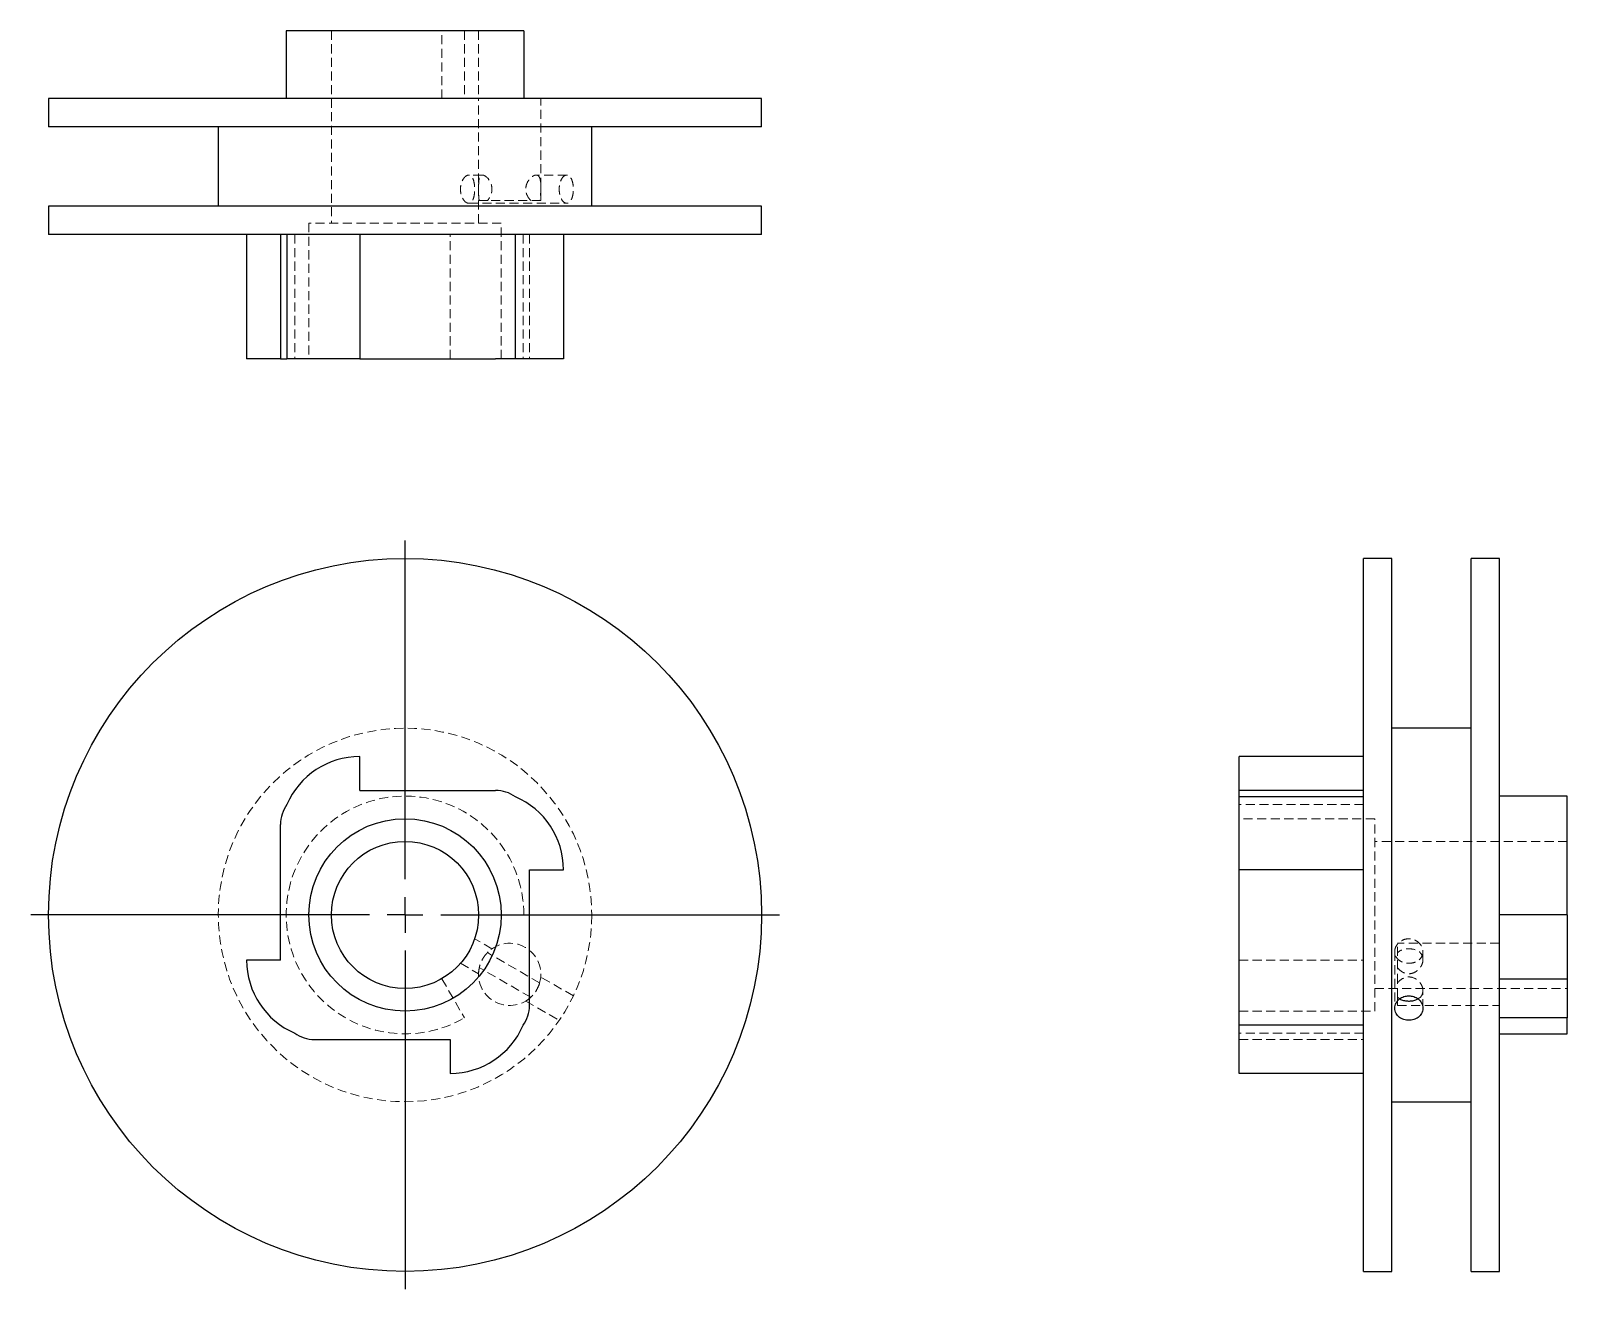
# Model space of a CAD drawing. Header units: millimetres. Extents: x 30 to 246, y 4 to 181.
import ezdxf

# ---------------------------------------------------------------- set-up
doc = ezdxf.new("R2010")
doc.units = ezdxf.units.MM
doc.linetypes.add('HIDDEN', pattern=[1.905, 1.27, -0.635])
doc.layers.add('10', color=7, linetype='Continuous')

# ---------------------------------------------------------------- blocks, each defined once
blk = doc.blocks.new('SW_CENTERMARKSYMBOL_0')
at = {"layer": '10', "color": 0}
for p, q in [((0, 5), (0, 52.5)), ((0, 0), (0, 2.5)), ((-5, 0), (-52.5, 0)), ((0, 0), (-2.5, 0)), ((0, 0), (0, -2.5)), ((0, 0), (2.5, 0)), ((5, 0), (52.5, 0)), ((0, -5), (0, -52.5))]:
    blk.add_line(p, q, dxfattribs=at)

msp = doc.modelspace()

# ---------------------------------------------------------------- linework, layer by layer
at = {"color": 7, "linetype": 'Continuous', "lineweight": 25}
for p, q in [((66.33, 181.02), (66.33, 171.49)), ((99.67, 181.02), (66.33, 181.02)), ((99.67, 181.02), (99.67, 171.49)), ((33, 171.49), (33, 167.52)), ((133, 171.49), (33, 171.49)), ((133, 167.52), (133, 171.49)), ((133, 167.52), (33, 167.52)), ((56.81, 167.52), (56.81, 156.41)), ((109.19, 156.41), (109.19, 167.52)), ((33, 156.41), (33, 152.44)), ((133, 156.41), (33, 156.41)), ((133, 152.44), (133, 156.41)), ((133, 152.44), (33, 152.44)), ((60.78, 152.44), (60.78, 134.98)), ((65.54, 152.44), (65.54, 134.98)), ((66.43, 152.44), (66.43, 134.98)), ((76.65, 152.44), (76.65, 134.98)), ((98.47, 152.44), (98.47, 134.98)), ((105.22, 152.44), (105.22, 134.98)), ((65.54, 134.98), (60.78, 134.98)), ((65.54, 134.98), (66.43, 134.98)), ((76.65, 134.98), (66.43, 134.98)), ((76.65, 134.98), (95.7, 134.98)), ((98.47, 134.98), (95.7, 134.98)), ((105.22, 134.98), (98.47, 134.98)), ((221.41, 107), (217.44, 107)), ((217.44, 57), (217.44, 107)), ((221.41, 57), (221.41, 107)), ((236.49, 107), (232.52, 107)), ((232.52, 57), (232.52, 107)), ((236.49, 57), (236.49, 107)), ((232.52, 83.19), (221.41, 83.19)), ((76.65, 74.46), (76.65, 79.22)), ((217.44, 79.22), (199.98, 79.22)), ((199.98, 74.46), (199.98, 79.22)), ((76.65, 74.46), (95.7, 74.46)), ((217.44, 74.46), (199.98, 74.46)), ((199.98, 73.57), (199.98, 74.46)), ((217.44, 73.57), (199.98, 73.57)), ((199.98, 63.35), (199.98, 73.57)), ((246.02, 73.67), (236.49, 73.67)), ((246.02, 57), (246.02, 73.67)), ((65.54, 50.65), (65.54, 69.7)), ((100.46, 44.3), (100.46, 63.35)), ((100.46, 63.35), (105.22, 63.35)), ((217.44, 63.35), (199.98, 63.35)), ((199.98, 44.3), (199.98, 63.35)), ((217.44, 7), (217.44, 57)), ((221.41, 7), (221.41, 57)), ((232.52, 7), (232.52, 57)), ((236.49, 7), (236.49, 57)), ((246.02, 57), (236.49, 57)), ((246.02, 57), (246.02, 48.06)), ((65.54, 50.65), (60.78, 50.65)), ((236.49, 48.06), (246.02, 48.06)), ((246.02, 48.06), (246.02, 42.57)), ((199.98, 41.53), (199.98, 44.3)), ((217.44, 41.53), (199.98, 41.53)), ((199.98, 34.78), (199.98, 41.53)), ((246.02, 42.57), (236.49, 42.57)), ((246.02, 40.33), (246.02, 42.57)), ((70.3, 39.54), (89.35, 39.54)), ((89.35, 39.54), (89.35, 34.78)), ((236.49, 40.33), (246.02, 40.33)), ((217.44, 34.78), (199.98, 34.78)), ((221.41, 30.81), (232.52, 30.81)), ((217.44, 7), (221.41, 7)), ((232.52, 7), (236.49, 7))]:
    msp.add_line(p, q, dxfattribs=at)
at = {"color": 7, "linetype": 'HIDDEN', "lineweight": 18}
for p, q in [((72.68, 181.02), (72.68, 154.03)), ((88.16, 171.49), (88.16, 181.02)), ((91.33, 181.02), (91.33, 171.49)), ((93.32, 181.02), (93.32, 171.49)), ((93.32, 154.03), (93.32, 171.49)), ((102.05, 157.21), (102.05, 171.49)), ((93.84, 160.78), (91.94, 160.78)), ((105.68, 160.78), (101.4, 160.78)), ((91.94, 156.81), (105.68, 156.81)), ((93.42, 157.21), (93.32, 157.21)), ((94.55, 157.21), (93.42, 157.21)), ((102.05, 157.21), (94.55, 157.21)), ((96.49, 154.03), (69.51, 154.03)), ((69.51, 154.03), (69.51, 134.98)), ((96.49, 134.98), (96.49, 154.03)), ((67.53, 152.44), (67.53, 134.98)), ((89.35, 134.98), (89.35, 152.44)), ((99.57, 152.44), (99.57, 134.98)), ((100.46, 152.44), (100.46, 134.98)), ((217.44, 72.47), (199.98, 72.47)), ((219.03, 70.49), (199.98, 70.49)), ((219.03, 57), (219.03, 70.49)), ((246.02, 67.32), (219.03, 67.32)), ((93.32, 57), (99.67, 57)), ((219.03, 43.51), (219.03, 57)), ((95.19, 52.25), (92.76, 53.66)), ((221.81, 51.84), (221.81, 43.9)), ((222.21, 47.47), (222.21, 53.03)), ((236.49, 53.03), (222.21, 53.03)), ((225.78, 50.74), (225.78, 51.84)), ((90.78, 50.22), (93.32, 48.75)), ((100.63, 45.45), (93.42, 49.61)), ((101.88, 47.47), (94.55, 51.71)), ((199.98, 50.65), (217.44, 50.65)), ((88.16, 48.06), (91.33, 42.57)), ((106.61, 45.66), (102.03, 48.3)), ((222.21, 45.45), (222.21, 47.47)), ((219.03, 46.68), (246.02, 46.68)), ((222.21, 45.45), (222.52, 45.24)), ((222.21, 44.3), (222.21, 45.45)), ((225.78, 43.9), (225.78, 46.38)), ((99.94, 44.93), (104.62, 42.22)), ((199.98, 43.51), (219.03, 43.51)), ((222.21, 44.3), (236.49, 44.3)), ((217.44, 40.43), (199.98, 40.43)), ((199.98, 39.54), (217.44, 39.54))]:
    msp.add_line(p, q, dxfattribs=at)
at = {"color": 7, "linetype": 'Continuous', "lineweight": 25}
for radius in [50, 13.49, 10.32]:
    msp.add_circle((83, 57), radius, dxfattribs=at)
at = {"color": 7, "linetype": 'HIDDEN', "lineweight": 18}
msp.add_circle((83, 57), 26.19, dxfattribs=at)
at = {"color": 7, "linetype": 'Continuous', "lineweight": 25}
for centre, radius, start, end in [((76.65, 68.11), 11.11, 90, 156.8829), ((95.7, 69.7), 4.76, 54.355, 90), ((94.11, 63.35), 11.11, 0, 66.8829), ((70.3, 69.7), 4.76, 144.355, 180), ((71.89, 50.65), 11.11, 180, 246.8829), ((95.7, 44.3), 4.76, 324.355, 0), ((89.35, 45.89), 11.11, 270, 336.8829), ((70.3, 44.3), 4.76, 234.355, 270)]:
    msp.add_arc(centre, radius, start, end, dxfattribs=at)
at = {"color": 7, "linetype": 'HIDDEN', "lineweight": 18}
for centre, radius, start, end in [((83, 57), 16.67, 0, 300), ((97.68, 48.67), 4.37, 344.1364, 135.8636), ((97.68, 48.67), 4.37, 167.5311, 312.4689)]:
    msp.add_arc(centre, radius, start, end, dxfattribs=at)
for points, knots in [([(91.94, 160.78), (92.08, 160.78), (92.22, 160.71), (92.33, 160.59), (92.44, 160.47), (92.52, 160.3), (92.58, 160.11), (92.65, 159.92), (92.69, 159.71), (92.72, 159.49), (92.75, 159.27), (92.76, 159.03), (92.76, 158.8), (92.76, 158.57), (92.75, 158.34), (92.72, 158.11), (92.69, 157.89), (92.65, 157.68), (92.59, 157.49), (92.56, 157.39), (92.52, 157.3), (92.48, 157.22), (92.44, 157.14), (92.39, 157.07), (92.33, 157.01), (92.23, 156.88), (92.09, 156.81), (91.94, 156.81), (91.79, 156.81), (91.63, 156.88), (91.49, 156.99), (91.34, 157.11), (91.21, 157.28), (91.11, 157.47), (91, 157.66), (90.92, 157.87), (90.86, 158.1), (90.8, 158.32), (90.78, 158.56), (90.78, 158.79), (90.78, 159.02), (90.8, 159.26), (90.86, 159.48), (90.91, 159.7), (90.99, 159.92), (91.1, 160.11), (91.2, 160.3), (91.34, 160.47), (91.48, 160.59), (91.63, 160.71), (91.79, 160.78), (91.94, 160.78)], [0, 0, 0, 0, 1, 1, 1, 2, 2, 2, 3, 3, 3, 4, 4, 4, 5, 5, 5, 6, 6, 6, 7, 7, 7, 8, 8, 8, 9, 9, 9, 10, 10, 10, 11, 11, 11, 12, 12, 12, 13, 13, 13, 14, 14, 14, 15, 15, 15, 16, 16, 16, 17, 17, 17, 17]), ([(93.42, 157.21), (93.34, 157.46), (93.33, 157.81), (93.32, 158.37), (93.32, 158.56), (93.32, 158.95), (93.32, 159.15), (93.33, 159.71), (93.34, 160.06), (93.44, 160.46), (93.49, 160.58), (93.63, 160.73), (93.73, 160.78), (93.84, 160.78)], [0, 0, 0, 0, 0.25, 0.25, 0.375, 0.375, 0.5, 0.5, 0.75, 0.75, 0.875, 0.875, 1, 1, 1, 1]), ([(93.84, 160.78), (93.95, 160.78), (94.08, 160.73), (94.35, 160.57), (94.48, 160.46), (94.84, 160.06), (95.03, 159.71), (95.17, 159.14), (95.2, 158.95), (95.19, 158.56), (95.16, 158.37), (95, 157.81), (94.8, 157.46), (94.55, 157.21)], [0, 0, 0, 0, 0.125, 0.125, 0.25, 0.25, 0.5, 0.5, 0.625, 0.625, 0.75, 0.75, 1, 1, 1, 1]), ([(100.63, 157.21), (100.37, 157.46), (100.15, 157.81), (99.97, 158.37), (99.94, 158.56), (99.93, 158.95), (99.96, 159.15), (100.11, 159.71), (100.32, 160.06), (100.71, 160.46), (100.85, 160.58), (101.13, 160.73), (101.27, 160.78), (101.4, 160.78)], [0, 0, 0, 0, 0.25, 0.25, 0.375, 0.375, 0.5, 0.5, 0.75, 0.75, 0.875, 0.875, 1, 1, 1, 1]), ([(101.4, 160.78), (101.52, 160.78), (101.63, 160.73), (101.8, 160.57), (101.86, 160.46), (101.99, 160.06), (102.01, 159.71), (102.03, 159.14), (102.03, 158.95), (102.03, 158.56), (102.03, 158.37), (102.01, 157.81), (101.98, 157.46), (101.88, 157.21)], [0, 0, 0, 0, 0.125, 0.125, 0.25, 0.25, 0.5, 0.5, 0.625, 0.625, 0.75, 0.75, 1, 1, 1, 1]), ([(105.68, 160.78), (105.83, 160.78), (105.97, 160.71), (106.21, 160.47), (106.31, 160.3), (106.47, 159.91), (106.52, 159.7), (106.59, 159.26), (106.61, 159.03), (106.61, 158.56), (106.59, 158.33), (106.52, 157.89), (106.47, 157.67), (106.35, 157.39), (106.31, 157.3), (106.21, 157.14), (106.16, 157.06), (105.98, 156.88), (105.83, 156.81), (105.54, 156.81), (105.38, 156.88), (105.11, 157.12), (105, 157.28), (104.81, 157.66), (104.74, 157.88), (104.65, 158.33), (104.62, 158.56), (104.62, 159.03), (104.65, 159.26), (104.74, 159.7), (104.81, 159.91), (104.99, 160.3), (105.11, 160.47), (105.38, 160.71), (105.53, 160.78), (105.68, 160.78)], [0, 0, 0, 0, 0.0625, 0.0625, 0.125, 0.125, 0.1875, 0.1875, 0.25, 0.25, 0.3125, 0.3125, 0.375, 0.375, 0.40625, 0.40625, 0.4375, 0.4375, 0.5, 0.5, 0.5625, 0.5625, 0.625, 0.625, 0.6875, 0.6875, 0.75, 0.75, 0.8125, 0.8125, 0.875, 0.875, 0.9375, 0.9375, 1, 1, 1, 1]), ([(93.84, 50.74), (93.96, 50.94), (94.2, 51.33), (94.6, 51.77), (94.93, 52.06), (95.15, 52.22), (95.18, 52.24), (95.19, 52.25)], [0, 0, 0, 0, 0.223439, 0.4361365, 0.6363633, 0.8271183, 1, 1, 1, 1]), ([(225.78, 51.84), (225.78, 52.1), (225.71, 52.36), (225.59, 52.59), (225.47, 52.82), (225.3, 53.02), (225.11, 53.18), (224.92, 53.34), (224.71, 53.46), (224.49, 53.54), (224.27, 53.61), (224.03, 53.66), (223.8, 53.66), (223.57, 53.66), (223.34, 53.62), (223.11, 53.54), (222.89, 53.46), (222.68, 53.34), (222.49, 53.19), (222.39, 53.11), (222.3, 53.02), (222.22, 52.93), (222.14, 52.83), (222.07, 52.72), (222.01, 52.6), (221.88, 52.37), (221.81, 52.11), (221.81, 51.85), (221.81, 51.6), (221.88, 51.34), (221.99, 51.14), (222.11, 50.93), (222.28, 50.75), (222.47, 50.62), (222.66, 50.48), (222.87, 50.38), (223.1, 50.32), (223.32, 50.25), (223.56, 50.22), (223.79, 50.22), (224.02, 50.22), (224.26, 50.25), (224.48, 50.31), (224.7, 50.38), (224.92, 50.47), (225.11, 50.61), (225.3, 50.74), (225.47, 50.92), (225.59, 51.13), (225.71, 51.34), (225.78, 51.58), (225.78, 51.84)], [0, 0, 0, 0, 1, 1, 1, 2, 2, 2, 3, 3, 3, 4, 4, 4, 5, 5, 5, 6, 6, 6, 7, 7, 7, 8, 8, 8, 9, 9, 9, 10, 10, 10, 11, 11, 11, 12, 12, 12, 13, 13, 13, 14, 14, 14, 15, 15, 15, 16, 16, 16, 17, 17, 17, 17]), ([(225.78, 50.74), (225.78, 50.95), (225.73, 51.15), (225.57, 51.49), (225.46, 51.64), (225.06, 52), (224.71, 52.14), (224.14, 52.24), (223.95, 52.25), (223.56, 52.25), (223.37, 52.23), (222.81, 52.11), (222.46, 51.96), (222.21, 51.71)], [0, 0, 0, 0, 0.125, 0.125, 0.25, 0.25, 0.5, 0.5, 0.625, 0.625, 0.75, 0.75, 1, 1, 1, 1]), ([(93.32, 48.76), (93.32, 48.77), (93.32, 48.8), (93.33, 49.09), (93.39, 49.53), (93.54, 50.11), (93.74, 50.53), (93.84, 50.74)], [0, 0, 0, 0, 0.173592, 0.364483, 0.564712, 0.777019, 1, 1, 1, 1]), ([(222.21, 49.61), (222.46, 49.26), (222.81, 49), (223.37, 48.79), (223.56, 48.76), (223.95, 48.75), (224.15, 48.78), (224.71, 48.96), (225.06, 49.2), (225.46, 49.71), (225.58, 49.9), (225.73, 50.31), (225.78, 50.53), (225.78, 50.74)], [0, 0, 0, 0, 0.25, 0.25, 0.375, 0.375, 0.5, 0.5, 0.75, 0.75, 0.875, 0.875, 1, 1, 1, 1]), ([(101.4, 46.38), (101.51, 46.58), (101.73, 46.99), (101.91, 47.55), (102, 47.98), (102.03, 48.25), (102.03, 48.28), (102.03, 48.3)], [0, 0, 0, 0, 0.223439, 0.4361365, 0.6363633, 0.8271183, 1, 1, 1, 1]), ([(225.78, 46.38), (225.78, 46.58), (225.73, 46.79), (225.57, 47.19), (225.46, 47.38), (225.06, 47.87), (224.71, 48.11), (224.14, 48.28), (223.95, 48.31), (223.56, 48.3), (223.37, 48.26), (222.81, 48.06), (222.46, 47.81), (222.21, 47.47)], [0, 0, 0, 0, 0.125, 0.125, 0.25, 0.25, 0.5, 0.5, 0.625, 0.625, 0.75, 0.75, 1, 1, 1, 1]), ([(99.94, 44.93), (99.96, 44.94), (99.98, 44.96), (100.23, 45.11), (100.58, 45.39), (101, 45.8), (101.27, 46.18), (101.4, 46.38)], [0, 0, 0, 0, 0.173592, 0.364483, 0.564712, 0.777019, 1, 1, 1, 1]), ([(225.06, 45.24), (225.15, 45.29), (225.42, 45.43), (225.7, 45.81), (225.75, 46.18), (225.78, 46.38)], [0, 0, 0, 0, 0.2133269, 0.5970172, 1, 1, 1, 1])]:
    msp.add_open_spline(points, degree=3, knots=knots, dxfattribs=at)
at = {"color": 7, "linetype": 'Continuous', "lineweight": 25}
for points, knots in [([(225.78, 43.9), (225.78, 44.17), (225.71, 44.42), (225.47, 44.87), (225.3, 45.06), (224.91, 45.37), (224.7, 45.48), (224.26, 45.62), (224.03, 45.66), (223.56, 45.66), (223.33, 45.62), (222.89, 45.48), (222.67, 45.37), (222.39, 45.14), (222.3, 45.06), (222.14, 44.87), (222.06, 44.76), (221.88, 44.42), (221.81, 44.17), (221.81, 43.65), (221.88, 43.4), (222.12, 42.96), (222.28, 42.78), (222.66, 42.5), (222.88, 42.4), (223.33, 42.26), (223.56, 42.22), (224.03, 42.22), (224.26, 42.26), (224.7, 42.39), (224.91, 42.5), (225.3, 42.78), (225.47, 42.96), (225.71, 43.4), (225.78, 43.64), (225.78, 43.9)], [0, 0, 0, 0, 0.0625, 0.0625, 0.125, 0.125, 0.1875, 0.1875, 0.25, 0.25, 0.3125, 0.3125, 0.375, 0.375, 0.40625, 0.40625, 0.4375, 0.4375, 0.5, 0.5, 0.5625, 0.5625, 0.625, 0.625, 0.6875, 0.6875, 0.75, 0.75, 0.8125, 0.8125, 0.875, 0.875, 0.9375, 0.9375, 1, 1, 1, 1]), ([(222.52, 45.24), (222.56, 45.21), (222.74, 45.08), (223.17, 44.98), (223.75, 44.91), (224.35, 44.96), (224.8, 45.07), (225, 45.2), (225.06, 45.24)], [0, 0, 0, 0, 0.064088, 0.278923, 0.487042, 0.694556, 0.908069, 1, 1, 1, 1])]:
    msp.add_open_spline(points, degree=3, knots=knots, dxfattribs=at)

# ---------------------------------------------------------------- block references
at = {"layer": '10'}
msp.add_blockref('SW_CENTERMARKSYMBOL_0', (83, 57), dxfattribs=at)

doc.saveas('drawing.dxf')
